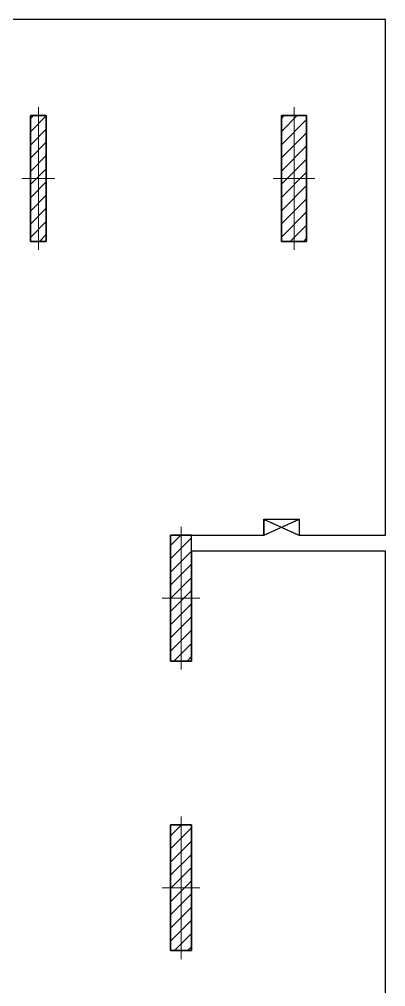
# Model space of a CAD drawing. Extents: x -40810 to 33675, y -2018 to 21213.
# Drawn here: x -19793 to -19356, y 8221 to 9374 of the extents above; entities that cross this region are included whole.
import ezdxf

# ---------------------------------------------------------------- set-up
doc = ezdxf.new("R2010")
doc.units = 0
doc.linetypes.add('TRAZO_HUECO', pattern=[0.75, 0.5, -0.25])
doc.layers.get('0').update_dxf_attribs({"color": 1, "lineweight": 9})
for name, color, linetype in [('1', 5, 'Continuous'), ('237', 5, 'Continuous'), ('241', 7, 'TRAZO_HUECO'), ('3', 2, 'Continuous'), ('COTA', 241, 'Continuous'), ('Nível', 160, 'Continuous')]:
    doc.layers.add(name, color=color, linetype=linetype)
doc.layers.add('PILAR_EIXOS', color=1, linetype='Continuous', lineweight=0)
doc.layers.add('PILAR_HACH', color=4, linetype='Continuous', lineweight=0)
pattern_1 = [(45, (33903.912, 13435.237), (-7.857724, 7.857724), [])]

# ---------------------------------------------------------------- blocks, each defined once
blk = doc.blocks.new('Eixos do pilar')
at = {"layer": 'PILAR_EIXOS'}
for p, q in [((0, -0.5), (0, 0.5)), ((-0.5, 0), (0.5, 0))]:
    blk.add_line(p, q, dxfattribs=at)

msp = doc.modelspace()

# ---------------------------------------------------------------- hatches: boundary and pattern name
at = {"linetype": 'ByBlock'}
h = msp.add_hatch(dxfattribs=at)
h.set_pattern_fill('ANSI31', color=4, scale=3.5)
h.set_pattern_definition(pattern_1)
h.paths.add_polyline_path([(-19779.575, 9109.05), (-19760.575, 9109.05), (-19760.575, 9259.05), (-19779.575, 9259.05)])
h = msp.add_hatch(dxfattribs=at)
h.set_pattern_fill('ANSI31', color=4, scale=3.5)
h.set_pattern_definition(pattern_1)
h.paths.add_polyline_path([(-19480.575, 9109.068), (-19450.575, 9109.068), (-19450.575, 9259.068), (-19480.575, 9259.068)])
h = msp.add_hatch(dxfattribs=at)
h.set_pattern_fill('ANSI31', color=4, scale=3.5)
h.set_pattern_definition(pattern_1)
h.paths.add_polyline_path([(-19612.575, 8609.05), (-19587.575, 8609.05), (-19587.575, 8759.05), (-19612.575, 8759.05)])
h = msp.add_hatch(dxfattribs=at)
h.set_pattern_fill('ANSI31', color=4, scale=3.5)
h.set_pattern_definition(pattern_1)
h.paths.add_polyline_path([(-19612.575, 8264.05), (-19587.575, 8264.05), (-19587.575, 8414.05), (-19612.575, 8414.05)])

# ---------------------------------------------------------------- linework, layer by layer
at = {"linetype": 'Continuous', "ltscale": 30}
msp.add_lwpolyline([(-19356.425, 7820.068), (-19356.425, 8740.05), (-19587.575, 8740.05), (-19587.575, 8609.05), (-19612.575, 8609.05), (-19612.575, 8759.05), (-19587.575, 8759.05), (-19501.575, 8759.05), (-19501.575, 8778.05), (-19459.575, 8778.05), (-19459.575, 8759.05), (-19356.425, 8759.05), (-19356.425, 9373.8), (-20328.325, 9373.8)], dxfattribs=at)
for points in [[(-19779.575, 9109.05), (-19779.575, 9259.05), (-19760.575, 9259.05), (-19760.575, 9109.05)], [(-19480.575, 9109.068), (-19480.575, 9259.068), (-19450.575, 9259.068), (-19450.575, 9109.068)], [(-19587.575, 8414.05), (-19587.575, 8264.05), (-19612.575, 8264.05), (-19612.575, 8414.05)]]:
    msp.add_lwpolyline(points, close=True, dxfattribs=at)
at = {"layer": '1'}
for points in [[(-19356.425, 8759.05), (-19356.425, 9373.8), (-20328.325, 9373.8), (-20328.325, 7682.35)], [(-19356.425, 7820.068), (-19356.425, 8740.05)]]:
    msp.add_lwpolyline(points, dxfattribs=at)
at = {"layer": '237'}
for p, q in [((-19501.575, 8778.05), (-19501.575, 8759.05)), ((-19501.575, 8778.05), (-19459.575, 8778.05)), ((-19459.575, 8778.05), (-19459.575, 8759.05))]:
    msp.add_line(p, q, dxfattribs=at)
at = {"layer": '241'}
for p, q in [((-19501.575, 8759.05), (-19459.575, 8778.05)), ((-19501.575, 8778.05), (-19459.575, 8759.05))]:
    msp.add_line(p, q, dxfattribs=at)
at = {"layer": '3'}
for points in [[(-19779.575, 9109.05), (-19760.575, 9109.05), (-19760.575, 9259.05), (-19779.575, 9259.05), (-19779.575, 9109.05)], [(-19480.575, 9109.068), (-19450.575, 9109.068), (-19450.575, 9259.068), (-19480.575, 9259.068), (-19480.575, 9109.068)], [(-19612.575, 8609.05), (-19587.575, 8609.05), (-19587.575, 8759.05), (-19612.575, 8759.05), (-19612.575, 8609.05)], [(-19612.575, 8264.05), (-19587.575, 8264.05), (-19587.575, 8414.05), (-19612.575, 8414.05), (-19612.575, 8264.05)]]:
    msp.add_lwpolyline(points, dxfattribs=at)
at = {"layer": 'COTA', "linetype": 'Continuous', "ltscale": 30}
msp.add_lwpolyline([(-19356.425, 7820.068), (-19356.425, 8740.05), (-19587.575, 8740.05), (-19587.575, 8609.05), (-19612.575, 8609.05), (-19612.575, 8759.05), (-19587.575, 8759.05), (-19501.575, 8759.05), (-19501.575, 8778.05), (-19459.575, 8778.05), (-19459.575, 8759.05), (-19356.425, 8759.05), (-19356.425, 9373.8), (-20328.325, 9373.8)], dxfattribs=at)
for points in [[(-19779.575, 9109.05), (-19779.575, 9259.05), (-19760.575, 9259.05), (-19760.575, 9109.05)], [(-19480.575, 9109.068), (-19480.575, 9259.068), (-19450.575, 9259.068), (-19450.575, 9109.068)], [(-19587.575, 8414.05), (-19587.575, 8264.05), (-19612.575, 8264.05), (-19612.575, 8414.05)]]:
    msp.add_lwpolyline(points, close=True, dxfattribs=at)
at = {"layer": 'Nível', "linetype": 'Continuous', "ltscale": 30}
msp.add_lwpolyline([(-19356.425, 7820.068), (-19356.425, 8740.05), (-19587.575, 8740.05), (-19587.575, 8609.05), (-19612.575, 8609.05), (-19612.575, 8759.05), (-19587.575, 8759.05), (-19501.575, 8759.05), (-19501.575, 8778.05), (-19459.575, 8778.05), (-19459.575, 8759.05), (-19356.425, 8759.05), (-19356.425, 9373.8), (-20328.325, 9373.8)], dxfattribs=at)
for points in [[(-19779.575, 9109.05), (-19779.575, 9259.05), (-19760.575, 9259.05), (-19760.575, 9109.05)], [(-19480.575, 9109.068), (-19480.575, 9259.068), (-19450.575, 9259.068), (-19450.575, 9109.068)], [(-19612.575, 8414.05), (-19587.575, 8414.05), (-19587.575, 8264.05), (-19612.575, 8264.05)]]:
    msp.add_lwpolyline(points, close=True, dxfattribs=at)
at = {"layer": 'PILAR_HACH', "color": 2}
msp.add_lwpolyline([(-19356.425, 7820.068), (-19356.425, 8740.05), (-19587.575, 8740.05), (-19587.575, 8609.05), (-19612.575, 8609.05), (-19612.575, 8759.05), (-19587.575, 8759.05), (-19501.575, 8759.05), (-19501.575, 8778.05), (-19459.575, 8778.05), (-19459.575, 8759.05), (-19356.425, 8759.05), (-19356.425, 9373.8), (-20328.325, 9373.8)], dxfattribs=at)
msp.add_lwpolyline([(-19356.425, 7820.068), (-19356.425, 8740.05), (-19587.575, 8740.05), (-19587.575, 8609.05), (-19612.575, 8609.05), (-19612.575, 8759.05), (-19587.575, 8759.05), (-19501.575, 8759.05), (-19501.575, 8778.05), (-19459.575, 8778.05), (-19459.575, 8759.05), (-19356.425, 8759.05), (-19356.425, 9373.8), (-20328.325, 9373.8)], dxfattribs=at)
for points in [[(-19779.575, 9109.05), (-19779.575, 9259.05), (-19760.575, 9259.05), (-19760.575, 9109.05)], [(-19779.575, 9109.05), (-19779.575, 9259.05), (-19760.575, 9259.05), (-19760.575, 9109.05)], [(-19480.575, 9109.068), (-19480.575, 9259.068), (-19450.575, 9259.068), (-19450.575, 9109.068)], [(-19480.575, 9109.068), (-19480.575, 9259.068), (-19450.575, 9259.068), (-19450.575, 9109.068)], [(-19612.575, 8414.05), (-19587.575, 8414.05), (-19587.575, 8264.05), (-19612.575, 8264.05)], [(-19587.575, 8414.05), (-19587.575, 8264.05), (-19612.575, 8264.05), (-19612.575, 8414.05)]]:
    msp.add_lwpolyline(points, close=True, dxfattribs=at)

# ---------------------------------------------------------------- block references
at = {"layer": 'PILAR_EIXOS', "yscale": 170, "zscale": 100}
for p, xscale in [((-19770.075, 9184.05), 39), ((-19600.075, 8684.05), 45), ((-19600.075, 8339.05), 45)]:
    msp.add_blockref('Eixos do pilar', p, dxfattribs=dict(at, xscale=xscale))
at = {"layer": 'PILAR_EIXOS', "xscale": -50, "yscale": 170, "zscale": 100, "rotation": 180}
msp.add_blockref('Eixos do pilar', (-19465.575, 9184.05), dxfattribs=at)

doc.saveas('drawing.dxf')
